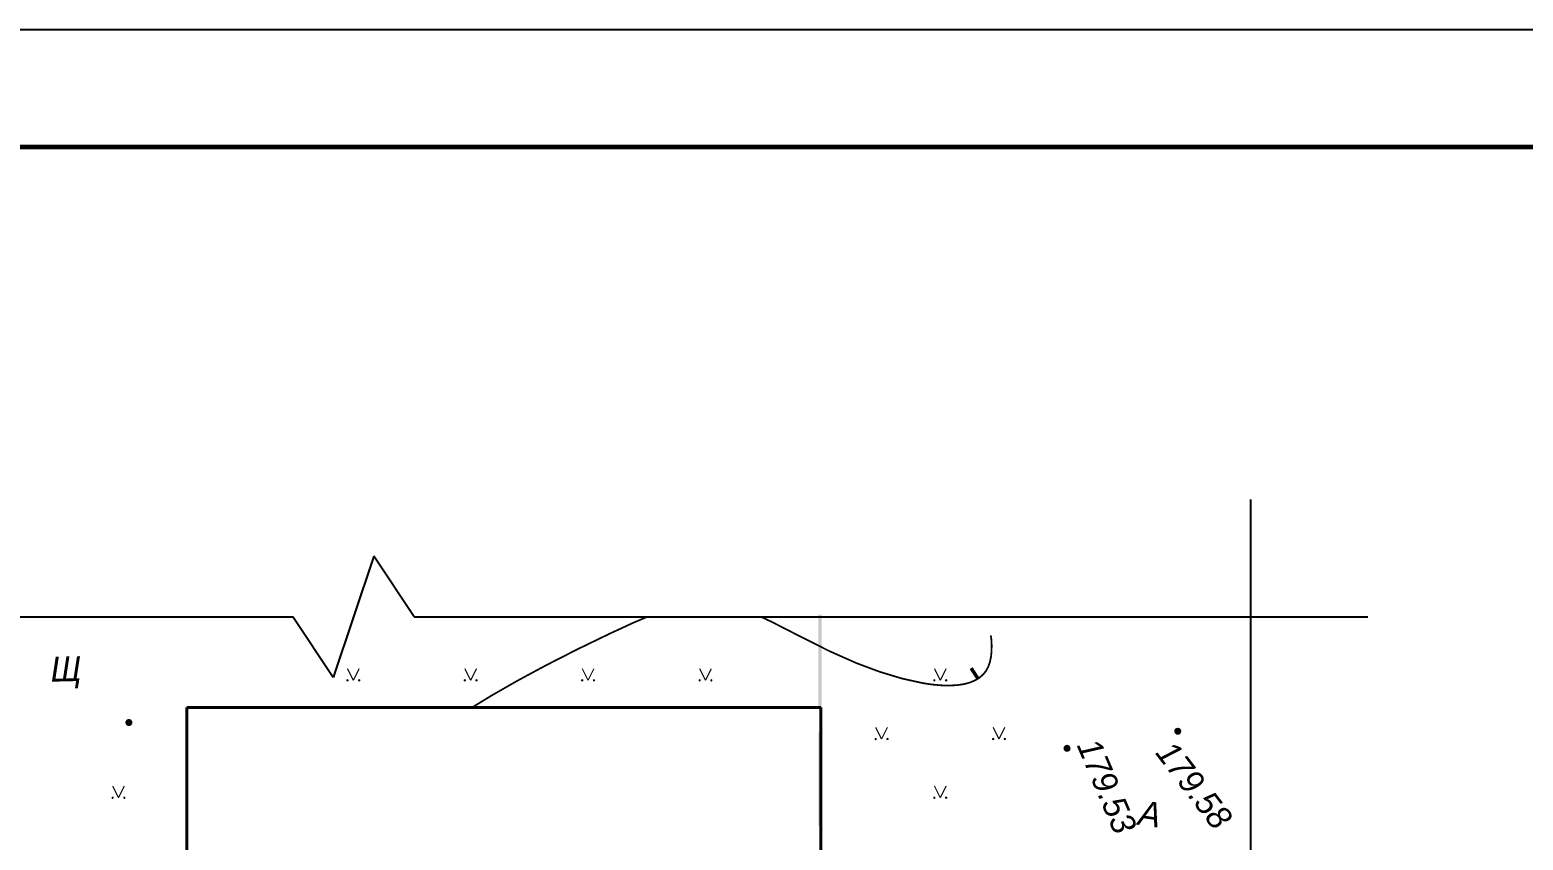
# Model space of a CAD drawing. Header units: millimetres. Extents: x 6735 to 13224, y -12144 to -9633.
# Drawn here: x 11084.1 to 11147.7, y -9667.9 to -9633.4 of the extents above; entities that cross this region are included whole.
import ezdxf

# ---------------------------------------------------------------- set-up
doc = ezdxf.new("R2010")
doc.units = ezdxf.units.MM
doc.linetypes.add('Cплошная_0.50', pattern=[0])
for name, color, linetype, lineweight in [('Рамка толстая', 7, 'Continuous', 60), ('Рамка тонкая', 5, 'Continuous', 25), ('Строительный', 251, 'Continuous', 13)]:
    doc.layers.add(name, color=color, linetype=linetype, lineweight=lineweight)
doc.styles.get("Standard").update_dxf_attribs({"font": 'arial.ttf'})

# ---------------------------------------------------------------- blocks, each defined once
blk = doc.blocks.new('118 - 330 отм высот')
blk.add_hatch(color=7).paths.add_polyline_path([(0.098, 0.12), (0.002, 0.155), (-0.095, 0.121), (-0.146, 0.032), (-0.129, -0.069), (-0.05, -0.135), (0.052, -0.136), (0.131, -0.07), (0.149, 0.031)])
at = {"color": 7, "linetype": 'Continuous', "lineweight": 0, "const_width": 0.01, "flags": 128}
blk.add_lwpolyline([(0.098, 0.12), (0.002, 0.155), (-0.095, 0.121), (-0.146, 0.032), (-0.129, -0.069), (-0.05, -0.135), (0.052, -0.136), (0.131, -0.07), (0.149, 0.031), (0.098, 0.12)], close=True, dxfattribs=at)
blk = doc.blocks.new('2014 - 416 газон')
at = {"color": 7, "linetype": 'Continuous', "lineweight": 0, "const_width": 0.1, "flags": 128}
for points in [[(-0.5, 0.05), (-0.456699, 0.025), (-0.456699, -0.025), (-0.5, -0.05), (-0.543301, -0.025), (-0.543301, 0.025), (-0.5, 0.05)], [(0.5, 0.05), (0.543301, 0.025), (0.543301, -0.025), (0.5, -0.05), (0.456699, -0.025), (0.456699, 0.025), (0.5, 0.05)]]:
    blk.add_lwpolyline(points, close=True, dxfattribs=at)
for points in [[(-0.5, 1), (0, 0)], [(0, 0), (0.5, 1)]]:
    blk.add_lwpolyline(points, dxfattribs=at)
blk = doc.blocks.new('A$C54FF5821')
at = {"layer": 'Рамка толстая'}
blk.add_line((415, 589), (20, 589), dxfattribs=at)
at = {"layer": 'Рамка тонкая'}
blk.add_line((420, 594), (0, 594), dxfattribs=at)

msp = doc.modelspace()

# ---------------------------------------------------------------- hatches: boundary and pattern name
at = {"layer": 'Строительный'}
for points in [[(11117.83279, -9662.27314), (11117.82943, -9658.27315), (11117.67943, -9658.27327), (11117.68279, -9662.27327)], [(11117.83699, -9667.27314), (11117.83363, -9663.27314), (11117.68363, -9663.27327), (11117.68699, -9667.27327)]]:
    msp.add_hatch(color=7, dxfattribs=at).paths.add_polyline_path(points)

# ---------------------------------------------------------------- linework, layer by layer
at = {"layer": 'Рамка тонкая'}
for p, q in [((11136.09231, -9653.35746), (11136.09231, -9703.51857)), ((11098.75182, -9655.76951), (11097.02652, -9660.9454)), ((11100.47711, -9658.35746), (11098.75182, -9655.76951)), ((11054.68603, -9658.35746), (11095.30123, -9658.35746)), ((11097.02652, -9660.9454), (11095.30123, -9658.35746)), ((11100.47711, -9658.35746), (11141.09231, -9658.35746))]:
    msp.add_line(p, q, dxfattribs=at)
at = {"layer": 'Строительный', "lineweight": 40}
for p, q in [((11117.78749, -9662.22212), (11090.78749, -9662.22212)), ((11090.78749, -9662.22212), (11090.78749, -9683.22212)), ((11117.78749, -9683.22212), (11117.78749, -9662.22212))]:
    msp.add_line(p, q, dxfattribs=at)
at = {"layer": 'Строительный', "color": 34, "linetype": 'Cплошная_0.50', "lineweight": 0, "true_color": 0xa55200, "const_width": 0.075, "elevation": 179.5, "flags": 128}
for points in [[(11110.40732, -9658.35746), (11109.82973, -9658.60177), (11108.80114, -9659.07584), (11107.40665, -9659.75131), (11106.09825, -9660.41854), (11104.87793, -9661.07652), (11103.75013, -9661.72287), (11102.93597, -9662.22212)], [(11125.03028, -9659.15278), (11125.04883, -9659.27542), (11125.06611, -9659.56585), (11125.062, -9659.8322), (11125.03653, -9660.07421), (11124.9897, -9660.29175), (11124.92156, -9660.48469), (11124.83213, -9660.65292), (11124.70293, -9660.81713), (11124.5418, -9660.95711), (11124.34893, -9661.07268), (11124.12461, -9661.16367), (11123.86908, -9661.22995), (11123.58297, -9661.27134), (11123.26691, -9661.28774), (11122.92178, -9661.2791), (11122.54454, -9661.24496), (11122.14022, -9661.18542), (11121.25847, -9660.9914), (11120.29674, -9660.7013), (11119.29463, -9660.32697), (11118.12656, -9659.80681), (11116.64779, -9659.0605), (11115.69276, -9658.57236), (11115.23671, -9658.35746)]]:
    msp.add_lwpolyline(points, dxfattribs=at)
at = {"layer": 'Строительный', "color": 34, "linetype": 'Continuous', "lineweight": 0, "true_color": 0xa55200, "const_width": 0.15, "flags": 128}
msp.add_lwpolyline([(11124.48364, -9660.99669), (11124.19353, -9660.5442)], dxfattribs=at)

# ---------------------------------------------------------------- block references
at = {"layer": 'Строительный', "color": 7, "xscale": 0.5, "yscale": 0.5}
for p in [(11097.87739, -9661.06555), (11102.87739, -9661.06555), (11107.87739, -9661.06555), (11112.87739, -9661.06555), (11122.87739, -9661.06555), (11120.37739, -9663.56555), (11125.37739, -9663.56555), (11087.87739, -9666.06555), (11122.87739, -9666.06555)]:
    msp.add_blockref('2014 - 416 газон', p, dxfattribs=at)
at = {"layer": 'Строительный', "color": 7}
for p in [(11088.31821, -9662.86783, 179.09), (11132.99153, -9663.23975, 179.58), (11128.27527, -9663.96873, 179.53)]:
    msp.add_blockref('118 - 330 отм высот', p, dxfattribs=at)

# ---------------------------------------------------------------- texts
at = {"layer": 'Строительный', "color": 7, "insert": (11084.97244, -9660.0662), "char_height": 1.057968, "attachment_point": 1, "rotation": 1.3997713, "bg_fill": 3, "box_fill_scale": 1, "bg_fill_color": 256, "bg_fill_transparency": 0}
msp.add_mtext('{\\fBm431|c1|b0|i1;\\l\\C0;Щ}', dxfattribs=at)

# ---------------------------------------------------------------- next in the draw order: texts
at = {"layer": 'Строительный', "color": 7, "char_height": 1.028706, "attachment_point": 4, "bg_fill": 3, "box_fill_scale": 1, "bg_fill_color": 256}
for s, insert, rotation, bg_fill_transparency in [('{\\fD431|c1|b0|i1;\\l\\C0;179.53}', (11129.14672, -9663.63309), 293.0031475, 7410095), ('{\\fD431|c1|b0|i1;\\l\\C0;179.58}', (11132.41108, -9663.85736), 307.3881542, 4502)]:
    msp.add_mtext(s, dxfattribs=dict(at, insert=insert, rotation=rotation, bg_fill_transparency=bg_fill_transparency))

# ---------------------------------------------------------------- next in the draw order: texts
at = {"layer": 'Строительный', "color": 7, "insert": (11131.41361, -9666.16703), "char_height": 1.057968, "attachment_point": 1, "rotation": 352.0080189, "bg_fill": 3, "box_fill_scale": 1, "bg_fill_color": 256, "bg_fill_transparency": 0}
msp.add_mtext('{\\fBm431|c1|b0|i1;\\l\\C0;А}', dxfattribs=at)

# ---------------------------------------------------------------- next in the draw order: block references
msp.add_blockref('A$C54FF5821', (10938.10387, -10227.35746))

doc.saveas('drawing.dxf')
